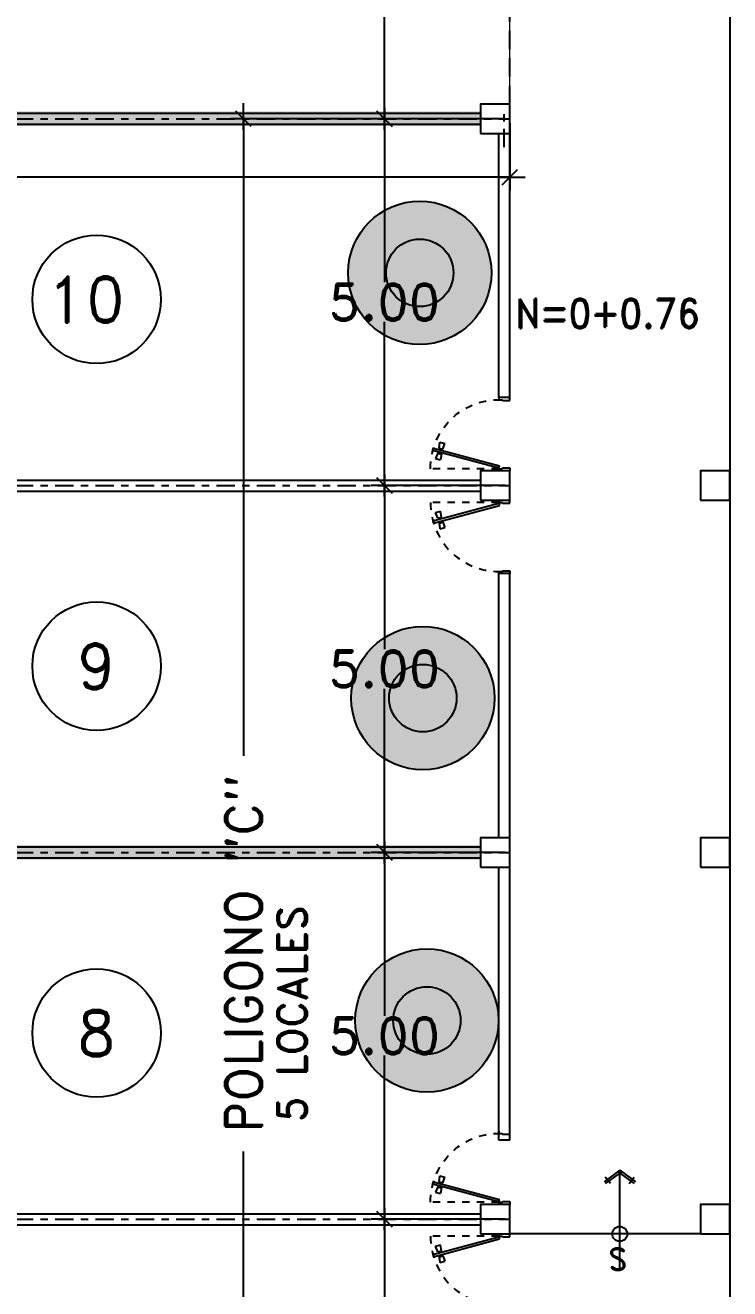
# Model space of a CAD drawing. Header units: millimetres. Extents: x 1590 to 1932, y -48 to 167.
# Drawn here: x 1639.13 to 1648.74, y 82.71 to 99.94 of the extents above; entities that cross this region are included whole.
import ezdxf
from ezdxf.enums import TextEntityAlignment as Align

# ---------------------------------------------------------------- set-up
doc = ezdxf.new("R2010")
doc.units = ezdxf.units.MM
doc.header["$LTSCALE"] = 0.1
doc.header["$MEASUREMENT"] = 0
doc.header["$PDMODE"] = 35
doc.header["$PDSIZE"] = 0.75
for name, pattern in [('CENTERX2', [4, 2.5, -0.5, 0.5, -0.5]), ('DASHED2', [0.375, 0.25, -0.125]), ('HIDDEN2', [0.1875, 0.125, -0.0625])]:
    doc.linetypes.add(name, pattern=pattern)
doc.layers.get('0').update_dxf_attribs({"linetype": 'CONTINUOUS'})
doc.layers.get('DEFPOINTS').update_dxf_attribs({"linetype": 'CONTINUOUS'})
for name, color, linetype in [('CABLEADO', 172, 'CONTINUOUS'), ('CALLES', 3, 'CONTINUOUS'), ('CAMARAS', 253, 'CONTINUOUS'), ('ESCALERA', 1, 'CONTINUOUS'), ('PARED', 4, 'CONTINUOUS'), ('TERRENO', 4, 'CONTINUOUS'), ('TEXT', 3, 'CONTINUOUS')]:
    doc.layers.add(name, color=color, linetype=linetype)
doc.styles.add('ROMAND', font='romand.shx')
doc.dimstyles.new('URBA', dxfattribs={"dimtxt": 20, "dimasz": 0.5, "dimexe": 1.25, "dimexo": 0.63, "dimgap": 0.63, "dimtad": 0, "dimtih": 1, "dimtoh": 1, "dimzin": 1, "dimdsep": 46, "dimtxsty": 'ROMAND', "dimcen": 2.5, "dimclrd": 1, "dimclre": 1, "dimclrt": 3, "dimadec": 0, "dimazin": 0, "dimtfac": 1, "dimtmove": 0, "dimatfit": 3, "dimfxl": 1, "dimtvp": 1, "dimtolj": 1, "dimtzin": 1, "dimarcsym": 0})

# ---------------------------------------------------------------- blocks, each defined once
blk = doc.blocks.new('P-GIRO-D')
at = {"color": 2}
for p, q in [((-0.281, 1.048), (-0.31, 1.041)), ((-0.31, 1.041), (-0.069, 0.142)), ((-0.281, 1.048), (-0.04, 0.15)), ((-0.31, 0.963), (-0.389, 0.952)), ((-0.389, 0.952), (-0.371, 0.884)), ((-0.297, 0.915), (-0.371, 0.884)), ((-0.31, 0.963), (-0.297, 0.915)), ((-0.288, 0.958), (-0.307, 0.953)), ((-0.28, 0.929), (-0.299, 0.924)), ((-0.239, 0.971), (-0.259, 0.966)), ((-0.232, 0.942), (-0.251, 0.937)), ((-0.242, 0.981), (-0.167, 1.011)), ((-0.242, 0.981), (-0.229, 0.933)), ((-0.229, 0.933), (-0.149, 0.944)), ((-0.167, 1.011), (-0.149, 0.944)), ((-1, 0.15), (-0.97, 0.15)), ((-0.96, 0), (-1, 0)), ((-0.97, 0.15), (-0.97, 0.1)), ((-0.97, 0.1), (-0.96, 0.1)), ((-0.96, 0.1), (-0.96, 0)), ((-0.04, 0.15), (-0.069, 0.142)), ((-0.04, 0.1), (-0.04, 0)), ((-0.03, 0.1), (-0.04, 0.1)), ((-0.04, 0), (0, 0)), ((-0.03, 0.15), (-0.03, 0.1)), ((0, 0.15), (-0.03, 0.15))]:
    blk.add_line(p, q, dxfattribs=at)
at = {"color": 1, "linetype": 'HIDDEN2'}
blk.add_line((-0.03, 0.15), (-0.03, 1.08), dxfattribs=at)
blk.add_arc((-0.04, 0.15), 0.93, 89.3839, 180, dxfattribs=at)
blk = doc.blocks.new('UTP1$0$DIMBLOCK')
at = {"color": 1}
blk.add_line((-7.5, 0), (10.5, 0), dxfattribs=at)
at = {"color": 4}
blk.add_line((-5.25, -5.25), (5.25, 5.25), dxfattribs=at)
blk = doc.blocks.new('*D106')
at = {"layer": 'CALLES', "color": 1, "linetype": 'Continuous', "lineweight": -2, "transparency": 16777216}
for p, q in [((1630.736, 98.599), (1630.736, 97.685)), ((1645.736, 98.599), (1645.736, 97.685)), ((1630.756, 97.865), (1635.769, 97.865)), ((1645.716, 97.865), (1637.761, 97.865))]:
    blk.add_line(p, q, dxfattribs=at)
at = {"layer": 'DEFPOINTS', "color": 0, "linetype": 'Continuous', "transparency": 16777216}
for p in [(1630.736, 98.662), (1645.736, 98.662), (1645.736, 97.865)]:
    blk.add_point(p, dxfattribs=at)
at = {"layer": 'CALLES', "color": 1, "linetype": 'Continuous', "lineweight": -2, "transparency": 16777216, "xscale": 0.02, "yscale": 0.02, "zscale": 0.02, "rotation": 180}
blk.add_blockref('UTP1$0$DIMBLOCK', (1630.736, 97.865), dxfattribs=at)
at = {"layer": 'CALLES', "color": 1, "linetype": 'Continuous', "lineweight": -2, "transparency": 16777216, "xscale": 0.02, "yscale": 0.02, "zscale": 0.02}
blk.add_blockref('UTP1$0$DIMBLOCK', (1645.736, 97.865), dxfattribs=at)
at = {"layer": 'CALLES', "color": 3, "linetype": 'Continuous', "transparency": 16777216, "insert": (1636.765, 97.865), "char_height": 0.5, "attachment_point": 5, "style": 'ROMAND'}
blk.add_mtext('\\A1;15.00', dxfattribs=at)
blk = doc.blocks.new('*D199')
at = {"layer": 'CALLES', "color": 1, "linetype": 'Continuous', "transparency": 16777216}
for p, q in [((1645.673, 83.662), (1643.846, 83.662)), ((1644.026, 83.642), (1644.026, 81.432)), ((1644.026, 78.682), (1644.026, 80.892)), ((1645.673, 78.662), (1643.846, 78.662))]:
    blk.add_line(p, q, dxfattribs=at)
at = {"layer": 'DEFPOINTS', "color": 0, "linetype": 'Continuous', "transparency": 16777216}
for p in [(1644.026, 83.662), (1645.736, 83.662), (1645.736, 78.662)]:
    blk.add_point(p, dxfattribs=at)
at = {"layer": 'CALLES', "color": 1, "linetype": 'Continuous', "transparency": 16777216, "xscale": 0.02, "yscale": 0.02, "zscale": 0.02}
for p, rotation in [((1644.026, 83.662), 90), ((1644.026, 78.662), 270)]:
    blk.add_blockref('UTP1$0$DIMBLOCK', p, dxfattribs=dict(at, rotation=rotation))
at = {"layer": 'CALLES', "color": 3, "linetype": 'Continuous', "transparency": 16777216, "insert": (1644.026, 81.162), "char_height": 0.5, "attachment_point": 5, "style": 'ROMAND'}
blk.add_mtext('\\A1;5.00', dxfattribs=at)
blk = doc.blocks.new('*D200')
at = {"layer": 'CALLES', "color": 1, "linetype": 'Continuous', "transparency": 16777216}
for p, q in [((1645.673, 88.662), (1643.846, 88.662)), ((1644.026, 88.642), (1644.026, 86.432)), ((1644.026, 83.682), (1644.026, 85.892)), ((1645.673, 83.662), (1643.846, 83.662))]:
    blk.add_line(p, q, dxfattribs=at)
at = {"layer": 'DEFPOINTS', "color": 0, "linetype": 'Continuous', "transparency": 16777216}
for p in [(1644.026, 88.662), (1645.736, 88.662), (1645.736, 83.662)]:
    blk.add_point(p, dxfattribs=at)
at = {"layer": 'CALLES', "color": 1, "linetype": 'Continuous', "transparency": 16777216, "xscale": 0.02, "yscale": 0.02, "zscale": 0.02}
for p, rotation in [((1644.026, 88.662), 90), ((1644.026, 83.662), 270)]:
    blk.add_blockref('UTP1$0$DIMBLOCK', p, dxfattribs=dict(at, rotation=rotation))
at = {"layer": 'CALLES', "color": 3, "linetype": 'Continuous', "transparency": 16777216, "insert": (1644.026, 86.162), "char_height": 0.5, "attachment_point": 5, "style": 'ROMAND'}
blk.add_mtext('\\A1;5.00', dxfattribs=at)
blk = doc.blocks.new('*D201')
at = {"layer": 'CALLES', "color": 1, "linetype": 'Continuous', "transparency": 16777216}
for p, q in [((1645.673, 93.662), (1643.846, 93.662)), ((1644.026, 93.642), (1644.026, 91.432)), ((1644.026, 88.682), (1644.026, 90.892)), ((1645.673, 88.662), (1643.846, 88.662))]:
    blk.add_line(p, q, dxfattribs=at)
at = {"layer": 'DEFPOINTS', "color": 0, "linetype": 'Continuous', "transparency": 16777216}
for p in [(1644.026, 93.662), (1645.736, 93.662), (1645.736, 88.662)]:
    blk.add_point(p, dxfattribs=at)
at = {"layer": 'CALLES', "color": 1, "linetype": 'Continuous', "transparency": 16777216, "xscale": 0.02, "yscale": 0.02, "zscale": 0.02}
for p, rotation in [((1644.026, 93.662), 90), ((1644.026, 88.662), 270)]:
    blk.add_blockref('UTP1$0$DIMBLOCK', p, dxfattribs=dict(at, rotation=rotation))
at = {"layer": 'CALLES', "color": 3, "linetype": 'Continuous', "transparency": 16777216, "insert": (1644.026, 91.162), "char_height": 0.5, "attachment_point": 5, "style": 'ROMAND'}
blk.add_mtext('\\A1;5.00', dxfattribs=at)
blk = doc.blocks.new('*D202')
at = {"layer": 'CALLES', "color": 1, "linetype": 'Continuous', "transparency": 16777216}
for p, q in [((1645.673, 98.662), (1643.846, 98.662)), ((1644.026, 98.642), (1644.026, 96.432)), ((1644.026, 93.682), (1644.026, 95.892)), ((1645.673, 93.662), (1643.846, 93.662))]:
    blk.add_line(p, q, dxfattribs=at)
at = {"layer": 'DEFPOINTS', "color": 0, "linetype": 'Continuous', "transparency": 16777216}
for p in [(1644.026, 98.662), (1645.736, 98.662), (1645.736, 93.662)]:
    blk.add_point(p, dxfattribs=at)
at = {"layer": 'CALLES', "color": 1, "linetype": 'Continuous', "transparency": 16777216, "xscale": 0.02, "yscale": 0.02, "zscale": 0.02}
for p, rotation in [((1644.026, 98.662), 90), ((1644.026, 93.662), 270)]:
    blk.add_blockref('UTP1$0$DIMBLOCK', p, dxfattribs=dict(at, rotation=rotation))
at = {"layer": 'CALLES', "color": 3, "linetype": 'Continuous', "transparency": 16777216, "insert": (1644.026, 96.162), "char_height": 0.5, "attachment_point": 5, "style": 'ROMAND'}
blk.add_mtext('\\A1;5.00', dxfattribs=at)
blk = doc.blocks.new('*D315')
at = {"color": 1, "linetype": 'Continuous', "transparency": 16777216}
for p, q in [((1645.407, 103.104), (1643.846, 103.104)), ((1644.026, 103.084), (1644.026, 101.152)), ((1644.026, 98.682), (1644.026, 100.612)), ((1645.282, 98.662), (1643.846, 98.662))]:
    blk.add_line(p, q, dxfattribs=at)
at = {"layer": 'DEFPOINTS', "color": 0, "linetype": 'Continuous', "transparency": 16777216}
for p in [(1644.026, 103.104), (1645.469, 103.104), (1645.344, 98.662)]:
    blk.add_point(p, dxfattribs=at)
at = {"color": 1, "linetype": 'Continuous', "transparency": 16777216, "xscale": 0.02, "yscale": 0.02, "zscale": 0.02}
for p, rotation in [((1644.026, 103.104), 90), ((1644.026, 98.662), 270)]:
    blk.add_blockref('UTP1$0$DIMBLOCK', p, dxfattribs=dict(at, rotation=rotation))
at = {"color": 3, "linetype": 'Continuous', "transparency": 16777216, "insert": (1644.026, 100.882), "char_height": 0.5, "attachment_point": 5, "style": 'ROMAND'}
blk.add_mtext('\\A1;4.44', dxfattribs=at)
blk = doc.blocks.new('*D350')
at = {"color": 1, "linetype": 'Continuous', "transparency": 16777216}
for p, q in [((1645.611, 98.662), (1641.926, 98.662)), ((1642.106, 98.642), (1642.106, 89.98)), ((1642.106, 73.682), (1642.106, 84.583)), ((1645.611, 73.662), (1641.926, 73.662))]:
    blk.add_line(p, q, dxfattribs=at)
at = {"layer": 'DEFPOINTS', "color": 0, "linetype": 'Continuous', "transparency": 16777216}
for p in [(1642.106, 98.662), (1645.673, 98.662), (1645.673, 73.662)]:
    blk.add_point(p, dxfattribs=at)
at = {"color": 1, "linetype": 'Continuous', "transparency": 16777216, "xscale": 0.02, "yscale": 0.02, "zscale": 0.02}
for p, rotation in [((1642.106, 98.662), 90), ((1642.106, 73.662), 270)]:
    blk.add_blockref('UTP1$0$DIMBLOCK', p, dxfattribs=dict(at, rotation=rotation))
at = {"color": 3, "linetype": 'Continuous', "transparency": 16777216, "insert": (1642.106, 87.281), "char_height": 0.5, "attachment_point": 5, "rotation": 90, "style": 'ROMAND'}
blk.add_mtext('\\A1;POLIGONO "C"', dxfattribs=at)
blk = doc.blocks.new('cams')
at = {"layer": 'CAMARAS', "linetype": 'Continuous', "true_color": 0xffffff}
h = blk.add_hatch(color=7, dxfattribs=at)
h.dxf.hatch_style = 1
h.paths.add_polyline_path([(-0.977, 0, 1), (0.977, 0, 1)])
h.paths.add_polyline_path([(0.46, 0, -1), (-0.46, 0, -1)], flags=16)
at = {"layer": 'CAMARAS', "linetype": 'Continuous', "true_color": 0x939598}
h = blk.add_hatch(color=252, dxfattribs=at)
h.dxf.hatch_style = 1
h.paths.add_polyline_path([(-0.46, 0, 1), (0.46, 0, 1)])
at = {"layer": 'CAMARAS', "color": 0, "linetype": 'Continuous'}
for radius in [0.977, 0.977, 0.977, 0.46]:
    blk.add_circle((0, 0), radius, dxfattribs=at)

msp = doc.modelspace()

# ---------------------------------------------------------------- linework, layer by layer
at = {"color": 8, "linetype": 'DASHED2', "ltscale": 10}
msp.add_line((1645.7358, 98.8619), (1645.7358, 103.1043), dxfattribs=at)
at = {"color": 4, "linetype": 'Continuous'}
for p, q in [((1645.7358, 93.5869), (1645.7358, 93.7369)), ((1645.7358, 83.5869), (1645.7358, 83.7369))]:
    msp.add_line(p, q, dxfattribs=at)
at = {"color": 2, "linetype": 'Continuous'}
msp.add_line((1648.3358, 83.4619), (1645.7358, 83.4619), dxfattribs=at)
for centre in [(1640.1006, 96.1994), (1640.1006, 91.1994), (1640.1006, 86.1994)]:
    msp.add_circle(centre, 0.8758, dxfattribs=at)
at = {"color": 8, "linetype": 'Continuous'}
msp.add_circle((1647.2358, 83.4619), 0.1012, dxfattribs=at)
at = {"layer": 'CABLEADO', "linetype": 'Continuous', "const_width": 0.2}
for points in [[(1630.8134, 98.6619), (1645.3358, 98.6619)], [(1630.8156, 88.6619), (1645.3358, 88.6619)]]:
    msp.add_lwpolyline(points, dxfattribs=at)
at = {"layer": 'CALLES', "color": 4, "linetype": 'Continuous'}
for points in [[(1645.3358, 98.4619), (1645.7358, 98.4619), (1645.7358, 98.8619), (1645.3358, 98.8619)], [(1645.3358, 93.4619), (1645.7358, 93.4619), (1645.7358, 93.8619), (1645.3358, 93.8619)], [(1648.3358, 93.4619), (1648.7358, 93.4619), (1648.7358, 93.8619), (1648.3358, 93.8619)], [(1645.3358, 88.4619), (1645.7358, 88.4619), (1645.7358, 88.8619), (1645.3358, 88.8619)], [(1648.3358, 88.4619), (1648.7358, 88.4619), (1648.7358, 88.8619), (1648.3358, 88.8619)], [(1645.3358, 83.4619), (1645.7358, 83.4619), (1645.7358, 83.8619), (1645.3358, 83.8619)], [(1648.3358, 83.4619), (1648.7358, 83.4619), (1648.7358, 83.8619), (1648.3358, 83.8619)]]:
    msp.add_lwpolyline(points, close=True, dxfattribs=at)
at = {"layer": 'CAMARAS', "color": 8, "linetype": 'Continuous', "lineweight": 0}
msp.add_line((1645.7358, 98.8619), (1645.7358, 103.1043), dxfattribs=at)
at = {"layer": 'CAMARAS', "color": 4, "linetype": 'Continuous', "lineweight": 0}
for p, q in [((1645.3358, 98.7369), (1645.3358, 98.8619)), ((1645.3358, 98.8619), (1645.7358, 98.8619))]:
    msp.add_line(p, q, dxfattribs=at)
at = {"layer": 'CAMARAS', "color": 3, "linetype": 'Continuous', "lineweight": 0}
msp.add_line((1635.8108, 98.7369), (1645.3358, 98.7369), dxfattribs=at)
at = {"layer": 'ESCALERA'}
for p, q in [((1647.2358, 84.328), (1647.0212, 84.172)), ((1647.1085, 84.1476), (1647.0386, 84.2348)), ((1647.2534, 84.3038), (1647.0388, 84.1477)), ((1647.2181, 84.3038), (1647.4327, 84.1477)), ((1647.2358, 84.328), (1647.4503, 84.172)), ((1647.2358, 82.9981), (1647.2358, 84.328)), ((1647.363, 84.1476), (1647.4329, 84.2348))]:
    msp.add_line(p, q, dxfattribs=at)
at = {"layer": 'PARED', "color": 3}
for p, q in [((1648.7358, 100.1083), (1648.7358, 65.5869)), ((1631.1358, 98.7369), (1645.3358, 98.7369)), ((1631.1358, 98.5869), (1645.3358, 98.5869)), ((1631.1358, 93.7369), (1645.3358, 93.7369)), ((1631.1358, 93.5869), (1645.3358, 93.5869)), ((1631.1358, 88.7369), (1645.3358, 88.7369)), ((1631.1358, 88.5869), (1645.3358, 88.5869)), ((1631.1358, 83.7369), (1645.3358, 83.7369)), ((1631.1358, 83.5869), (1645.3358, 83.5869))]:
    msp.add_line(p, q, dxfattribs=at)
at = {"layer": 'PARED', "color": 8, "linetype": 'CENTERX2'}
for p, q in [((1645.6608, 98.276), (1645.6608, 98.7369)), ((1630.7358, 98.6619), (1645.7358, 98.6619)), ((1630.7358, 93.6619), (1645.7358, 93.6619)), ((1630.7358, 88.6619), (1645.7358, 88.6619)), ((1630.7358, 83.6619), (1645.7358, 83.6619))]:
    msp.add_line(p, q, dxfattribs=at)
at = {"layer": 'TERRENO', "color": 6, "linetype": 'Continuous'}
for p, q in [((1645.7358, 94.8619), (1645.7358, 98.7369)), ((1645.7358, 98.5869), (1645.7358, 98.7369)), ((1645.7358, 84.7369), (1645.7358, 92.4611))]:
    msp.add_line(p, q, dxfattribs=at)
at = {"layer": 'TERRENO', "color": 2, "linetype": 'Continuous'}
for p, q in [((1645.5858, 94.8619), (1645.5858, 98.4619)), ((1645.5858, 88.8619), (1645.5858, 92.4611)), ((1645.5858, 84.7369), (1645.5858, 88.4619))]:
    msp.add_line(p, q, dxfattribs=at)
at = {"layer": 'TERRENO', "color": 4, "linetype": 'Continuous'}
for p, q in [((1645.7358, 94.8619), (1645.5858, 94.8619)), ((1645.7358, 92.4611), (1645.5858, 92.4611)), ((1645.7375, 84.7369), (1645.5858, 84.7369))]:
    msp.add_line(p, q, dxfattribs=at)

# ---------------------------------------------------------------- block references
at = {"layer": 'CAMARAS', "color": 0, "linetype": 'Continuous'}
for p in [(1644.5083, 96.5609), (1644.5505, 90.7645), (1644.6054, 86.3705)]:
    msp.add_blockref('cams', p, dxfattribs=at)
at = {"layer": 'PARED', "xscale": -1, "rotation": 90}
for p in [(1645.7358, 93.8619), (1645.7358, 83.8619)]:
    msp.add_blockref('P-GIRO-D', p, dxfattribs=at)
at = {"layer": 'PARED', "rotation": 90}
for p in [(1645.7358, 93.4611), (1645.7358, 83.4611)]:
    msp.add_blockref('P-GIRO-D', p, dxfattribs=at)

# ---------------------------------------------------------------- texts
at = {"color": 2, "linetype": 'Continuous', "style": 'ROMAND', "width": 0.9}
msp.add_text('N=0+0.76', height=0.4, dxfattribs=at).set_placement((1645.8133, 95.8073))
at = {"layer": 'ESCALERA', "color": 2, "style": 'ROMAND'}
msp.add_text('S', height=0.3, rotation=0, dxfattribs=at).set_placement((1647.0815, 82.9672))
at = {"layer": 'TEXT', "style": 'ROMAND'}
for s, p in [('10', (1639.418, 95.8851)), ('9', (1639.8301, 90.8851)), ('8', (1639.8301, 85.8851))]:
    msp.add_text(s, height=0.625, dxfattribs=at).set_placement(p)
at = {"layer": 'TEXT', "color": 2, "style": 'ROMAND'}
msp.add_text('5 LOCALES', height=0.4, rotation=90, dxfattribs=at).set_placement((1642.9661, 86.4634), align=Align.CENTER)

# ---------------------------------------------------------------- dimensions: what is measured, and where the dimension line sits
at = {"color": 7, "linetype": 'Continuous'}
dim = msp.add_linear_dim(base=(1644.0262, 103.1043), p1=(1645.3441, 98.6619), p2=(1645.4691, 103.1043), angle=90, dimstyle='URBA', override={"dimtxt": 0.5, "dimasz": 0.02, "dimexe": 0.18, "dimexo": 0.0625, "dimgap": 0.02, "dimzin": 0, "dimblk1": 'UTP1$0$DIMBLOCK', "dimblk2": 'UTP1$0$DIMBLOCK', "dimsah": 1, "dimcen": 0.09, "dimtdec": 4, "dimtofl": 0, "dimtmove": 1, "dimtvp": 0, "dimtzin": 0}, dxfattribs=at)
dim.commit()
dim.dimension.update_dxf_attribs({"geometry": '*D315', "text_midpoint": (1644.0262, 100.8823), "dimtype": 160})
at = {"color": 3, "linetype": 'Continuous'}
dim = msp.add_linear_dim(base=(1642.1065, 98.6619), p1=(1645.6733, 73.6619), p2=(1645.6733, 98.6619), angle=90, text='POLIGONO "C"', dimstyle='URBA', override={"dimtxt": 0.5, "dimasz": 0.02, "dimexe": 0.18, "dimexo": 0.0625, "dimgap": 0.02, "dimzin": 0, "dimblk1": 'UTP1$0$DIMBLOCK', "dimblk2": 'UTP1$0$DIMBLOCK', "dimsah": 1, "dimcen": 0.09, "dimtdec": 4, "dimtofl": 0, "dimtvp": 0, "dimtzin": 0}, dxfattribs=at)
dim.commit()
dim.dimension.update_dxf_attribs({"geometry": '*D350', "text_midpoint": (1642.1065, 87.2811), "dimtype": 160, "text_rotation": 90})
at = {"layer": 'CALLES', "color": 2, "linetype": 'Continuous'}
for base, p1, p2, picture, middle in [((1644.0262, 98.6619), (1645.7358, 93.6619), (1645.7358, 98.6619), '*D202', (1644.0262, 96.1619)), ((1644.0262, 93.6619), (1645.7358, 88.6619), (1645.7358, 93.6619), '*D201', (1644.0262, 91.1619)), ((1644.0262, 88.6619), (1645.7358, 83.6619), (1645.7358, 88.6619), '*D200', (1644.0262, 86.1619)), ((1644.0262, 83.6619), (1645.7358, 78.6619), (1645.7358, 83.6619), '*D199', (1644.0262, 81.1619))]:
    dim = msp.add_linear_dim(base=base, p1=p1, p2=p2, angle=90, dimstyle='URBA', override={"dimtxt": 0.5, "dimasz": 0.02, "dimexe": 0.18, "dimexo": 0.0625, "dimgap": 0.02, "dimzin": 0, "dimblk1": 'UTP1$0$DIMBLOCK', "dimblk2": 'UTP1$0$DIMBLOCK', "dimsah": 1, "dimcen": 0.09, "dimtdec": 4, "dimtofl": 0, "dimtmove": 1, "dimtvp": 0, "dimtzin": 0}, dxfattribs=at)
    dim.commit()
    dim.dimension.update_dxf_attribs({"geometry": picture, "text_midpoint": middle})
at = {"layer": 'CALLES', "color": 6, "linetype": 'Continuous'}
dim = msp.add_linear_dim(base=(1645.7358, 97.8654), p1=(1630.7358, 98.6619), p2=(1645.7358, 98.6619), dimstyle='URBA', override={"dimtxt": 0.5, "dimasz": 0.02, "dimexe": 0.18, "dimexo": 0.0625, "dimgap": 0.02, "dimzin": 0, "dimblk1": 'UTP1$0$DIMBLOCK', "dimblk2": 'UTP1$0$DIMBLOCK', "dimsah": 1, "dimcen": 0.09, "dimtdec": 4, "dimtofl": 0, "dimtvp": 0, "dimtzin": 0}, dxfattribs=at)
dim.commit()
dim.dimension.update_dxf_attribs({"geometry": '*D106', "text_midpoint": (1636.7648, 97.8654), "dimtype": 160})

doc.saveas('drawing.dxf')
